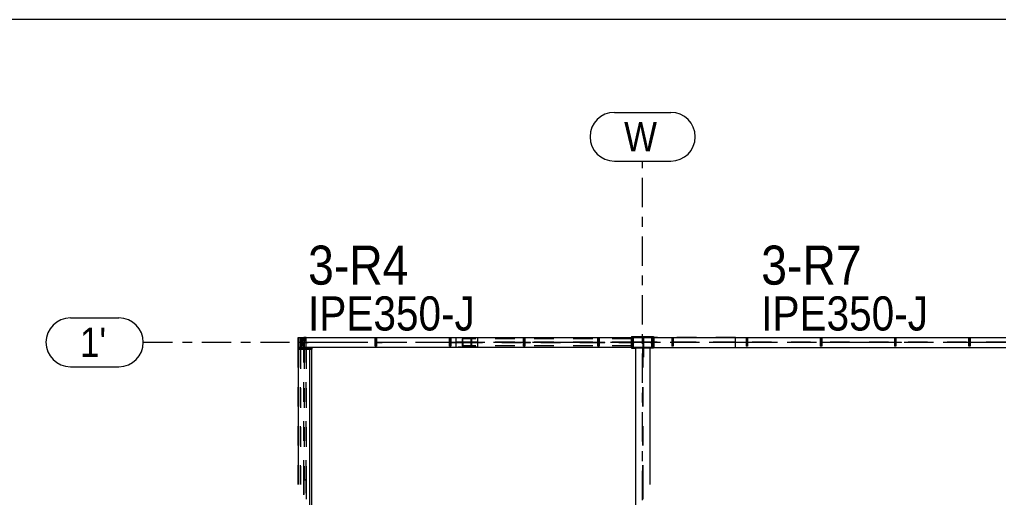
# Model space of a CAD drawing. Header units: millimetres. Extents: x -183 to 639, y -32 to 542.
# Drawn here: x -63.9 to 36.5, y 493.2 to 542.2 of the extents above; entities that cross this region are included whole.
import ezdxf

# ---------------------------------------------------------------- set-up
doc = ezdxf.new("R2010")
doc.units = ezdxf.units.MM
for name, pattern in [('XKITLINE00', [0]), ('XKITLINE02', [4, 2, -2]), ('XKITLINE03', [6, 3, -1, 1, -1])]:
    doc.linetypes.add(name, pattern=pattern)
for name, color, linetype, lineweight in [('DrawingSheet', 5, 'Continuous', 0), ('Part', 2, 'Continuous', 0), ('PartMark', 7, 'Continuous', 0), ('S-grid', 1, 'Continuous', 0)]:
    doc.layers.add(name, color=color, linetype=linetype, lineweight=lineweight)
doc.styles.add('ARIAL', font='ARIAL.TTF')

# ---------------------------------------------------------------- blocks, each defined once
blk = doc.blocks.new('*A1')
at = {"layer": 'DrawingSheet', "color": 5, "linetype": 'XKITLINE00', "lineweight": 0}
blk.add_line((639.41, 542.15), (-180.59, 542.15), dxfattribs=at)
blk = doc.blocks.new('*A7')
at = {"layer": 'S-grid', "color": 1, "linetype": 'XKITLINE03', "lineweight": 0}
blk.add_line((0, -17.07), (0, 527.65), dxfattribs=at)
at = {"layer": 'S-grid', "color": 3, "style": 'ARIAL', "width": 0.85}
blk.add_text('W', height=3, dxfattribs=at).set_placement((-1.89, 528.65))
blk = doc.blocks.new('*A18')
at = {"layer": 'Part', "color": 2, "linetype": 'XKITLINE00', "lineweight": 0}
for p, q in [((-0.74, 508.51), (0.74, 508.51)), ((-0.74, 508.51), (-0.74, 473.28)), ((0.74, 508.51), (0.74, 494.51)), ((0.74, 475.6), (0.74, 473.28)), ((0.74, 473.28), (-0.74, 473.28))]:
    blk.add_line(p, q, dxfattribs=at)
blk = doc.blocks.new('*A19')
at = {"layer": 'Part', "color": 7, "linetype": 'XKITLINE02', "lineweight": 0}
for p, q in [((0.01, 495.01), (-0.01, 495.01)), ((-0.01, 495.01), (0.01, 495.01)), ((-0.01, 495.01), (-0.01, 459.78)), ((0.01, 495.01), (0.01, 459.78)), ((-0.01, 459.78), (0.01, 459.78)), ((0.01, 459.78), (-0.01, 459.78))]:
    blk.add_line(p, q, dxfattribs=at)
blk = doc.blocks.new('*A23')
at = {"layer": 'Part', "color": 7, "linetype": 'XKITLINE02', "lineweight": 0}
for p, q in [((0.01, 508.51), (-0.01, 508.51)), ((-0.01, 508.51), (0.01, 508.51)), ((-0.01, 508.51), (-0.01, 495.01)), ((0.01, 508.51), (0.01, 495.01)), ((-0.01, 495.01), (0.01, 495.01)), ((0.01, 495.01), (-0.01, 495.01))]:
    blk.add_line(p, q, dxfattribs=at)
blk = doc.blocks.new('*A43')
at = {"layer": 'Part', "color": 7, "linetype": 'XKITLINE02', "lineweight": 0}
for p, q in [((-1.03, 508.57), (-1.03, 509.6)), ((-1.03, 509.6), (-0.96, 509.6)), ((-0.96, 509.6), (-0.96, 509.11)), ((-0.96, 509.11), (0.96, 509.11)), ((0.96, 509.07), (-0.96, 509.07)), ((-0.96, 509.07), (-0.96, 508.57)), ((0.96, 509.11), (0.96, 509.6)), ((0.96, 509.6), (1.03, 509.6)), ((0.96, 508.57), (0.96, 509.07)), ((-0.96, 508.57), (-1.03, 508.57)), ((1.03, 508.57), (0.96, 508.57))]:
    blk.add_line(p, q, dxfattribs=at)
at = {"layer": 'Part', "color": 2, "linetype": 'XKITLINE00', "lineweight": 0}
blk.add_line((1.03, 509.6), (1.03, 508.57), dxfattribs=at)
blk = doc.blocks.new('*A44')
at = {"layer": 'Part', "color": 7, "linetype": 'XKITLINE02', "lineweight": 0}
for p, q in [((1.16, 509.6), (1.16, 508.57)), ((9.52, 509.6), (1.16, 509.6)), ((9.5, 509.11), (1.16, 509.11)), ((9.5, 509.07), (1.16, 509.07)), ((1.24, 509.07), (1.24, 509.11)), ((9.5, 509.6), (9.5, 508.57)), ((9.52, 508.57), (9.52, 509.6)), ((1.16, 508.57), (9.52, 508.57))]:
    blk.add_line(p, q, dxfattribs=at)
blk = doc.blocks.new('*A45')
at = {"layer": 'Part', "color": 7, "linetype": 'XKITLINE02', "lineweight": 0}
for p, q in [((0.01, 509.11), (0.01, 509.6)), ((0.01, 509.6), (0.1, 509.6)), ((0.1, 509.2), (0.01, 509.2)), ((0.1, 509.11), (0.01, 509.11)), ((0.1, 509.6), (0.1, 509.11))]:
    blk.add_line(p, q, dxfattribs=at)
blk = doc.blocks.new('*A46')
at = {"layer": 'Part', "color": 7, "linetype": 'XKITLINE02', "lineweight": 0}
for p, q in [((0.01, 509.07), (0.01, 508.57)), ((0.1, 509.07), (0.01, 509.07)), ((0.1, 508.98), (0.01, 508.98)), ((0.1, 509.07), (0.1, 508.57)), ((0.1, 508.57), (0.01, 508.57)), ((0.01, 508.57), (0.1, 508.57)), ((0.01, 508.51), (0.01, 507.57)), ((0.1, 508.51), (0.1, 507.57)), ((0.1, 507.57), (0.01, 507.57)), ((0.01, 507.57), (0.1, 507.57))]:
    blk.add_line(p, q, dxfattribs=at)
at = {"layer": 'Part', "color": 2, "linetype": 'XKITLINE00', "lineweight": 0}
for p, q in [((0.01, 508.57), (0.01, 508.51)), ((0.1, 508.57), (0.1, 508.51))]:
    blk.add_line(p, q, dxfattribs=at)
blk = doc.blocks.new('*A47')
at = {"layer": 'Part', "color": 2, "linetype": 'XKITLINE00', "lineweight": 0}
for p, q in [((1.16, 509.62), (1.04, 509.62)), ((1.04, 508.56), (1.04, 509.62)), ((1.16, 509.62), (1.16, 508.56)), ((1.16, 508.56), (1.04, 508.56))]:
    blk.add_line(p, q, dxfattribs=at)
blk = doc.blocks.new('*A48')
at = {"layer": 'Part', "color": 2, "linetype": 'XKITLINE00', "lineweight": 0}
for p, q in [((18.36, 509.47), (18.22, 509.47)), ((18.22, 509.47), (18.22, 508.71)), ((18.25, 508.71), (18.25, 509.47)), ((18.36, 509.47), (18.36, 509.1)), ((18.36, 509.07), (18.36, 508.71)), ((18.36, 508.71), (18.22, 508.71))]:
    blk.add_line(p, q, dxfattribs=at)
at = {"layer": 'Part', "color": 7, "linetype": 'XKITLINE02', "lineweight": 0}
for p, q in [((18.33, 508.71), (18.33, 509.47)), ((18.36, 509.1), (18.36, 509.07))]:
    blk.add_line(p, q, dxfattribs=at)
blk = doc.blocks.new('*A49')
at = {"layer": 'Part', "color": 2, "linetype": 'XKITLINE00', "lineweight": 0}
for p, q in [((18.3, 509.07), (18.3, 509.1)), ((18.3, 509.1), (18.94, 509.1)), ((18.94, 509.07), (18.3, 509.07)), ((18.94, 509.07), (18.94, 509.1))]:
    blk.add_line(p, q, dxfattribs=at)
at = {"layer": 'Part', "color": 7, "linetype": 'XKITLINE02', "lineweight": 0}
blk.add_line((18.36, 509.07), (18.36, 509.1), dxfattribs=at)
blk = doc.blocks.new('*A50')
at = {"layer": 'Part', "color": 2, "linetype": 'XKITLINE00', "lineweight": 0}
for p, q in [((10.75, 509.47), (10.61, 509.47)), ((10.61, 509.47), (10.61, 508.71)), ((10.64, 508.71), (10.64, 509.47)), ((10.75, 509.47), (10.75, 509.1)), ((10.75, 509.07), (10.75, 508.71)), ((10.75, 508.71), (10.61, 508.71))]:
    blk.add_line(p, q, dxfattribs=at)
at = {"layer": 'Part', "color": 7, "linetype": 'XKITLINE02', "lineweight": 0}
for p, q in [((10.72, 508.71), (10.72, 509.47)), ((10.75, 509.1), (10.75, 509.07))]:
    blk.add_line(p, q, dxfattribs=at)
blk = doc.blocks.new('*A51')
at = {"layer": 'Part', "color": 2, "linetype": 'XKITLINE00', "lineweight": 0}
for p, q in [((10.69, 509.07), (10.69, 509.1)), ((10.69, 509.1), (11.34, 509.1)), ((11.34, 509.07), (10.69, 509.07)), ((11.34, 509.07), (11.34, 509.1))]:
    blk.add_line(p, q, dxfattribs=at)
at = {"layer": 'Part', "color": 7, "linetype": 'XKITLINE02', "lineweight": 0}
blk.add_line((10.75, 509.07), (10.75, 509.1), dxfattribs=at)
blk = doc.blocks.new('*A52')
at = {"layer": 'Part', "color": 2, "linetype": 'XKITLINE00', "lineweight": 0}
for p, q in [((3.15, 509.47), (3.01, 509.47)), ((3.01, 509.47), (3.01, 508.71)), ((3.04, 508.71), (3.04, 509.47)), ((3.15, 509.47), (3.15, 509.1)), ((3.15, 509.07), (3.15, 508.71)), ((3.15, 508.71), (3.01, 508.71))]:
    blk.add_line(p, q, dxfattribs=at)
at = {"layer": 'Part', "color": 7, "linetype": 'XKITLINE02', "lineweight": 0}
for p, q in [((3.12, 508.71), (3.12, 509.47)), ((3.15, 509.1), (3.15, 509.07))]:
    blk.add_line(p, q, dxfattribs=at)
blk = doc.blocks.new('*A53')
at = {"layer": 'Part', "color": 2, "linetype": 'XKITLINE00', "lineweight": 0}
for p, q in [((3.09, 509.07), (3.09, 509.1)), ((3.09, 509.1), (3.73, 509.1)), ((3.73, 509.07), (3.09, 509.07)), ((3.73, 509.07), (3.73, 509.1))]:
    blk.add_line(p, q, dxfattribs=at)
at = {"layer": 'Part', "color": 7, "linetype": 'XKITLINE02', "lineweight": 0}
blk.add_line((3.15, 509.07), (3.15, 509.1), dxfattribs=at)
blk = doc.blocks.new('*A56')
at = {"layer": 'Part', "color": 2, "linetype": 'XKITLINE00', "lineweight": 0}
for p, q in [((25.96, 509.47), (25.82, 509.47)), ((25.82, 509.47), (25.82, 508.71)), ((25.85, 508.71), (25.85, 509.47)), ((25.96, 509.47), (25.96, 509.1)), ((25.96, 509.07), (25.96, 508.71)), ((25.96, 508.71), (25.82, 508.71))]:
    blk.add_line(p, q, dxfattribs=at)
at = {"layer": 'Part', "color": 7, "linetype": 'XKITLINE02', "lineweight": 0}
for p, q in [((25.93, 508.71), (25.93, 509.47)), ((25.96, 509.1), (25.96, 509.07))]:
    blk.add_line(p, q, dxfattribs=at)
blk = doc.blocks.new('*A57')
at = {"layer": 'Part', "color": 2, "linetype": 'XKITLINE00', "lineweight": 0}
for p, q in [((25.9, 509.07), (25.9, 509.1)), ((25.9, 509.1), (26.55, 509.1)), ((26.55, 509.07), (25.9, 509.07)), ((26.55, 509.07), (26.55, 509.1))]:
    blk.add_line(p, q, dxfattribs=at)
at = {"layer": 'Part', "color": 7, "linetype": 'XKITLINE02', "lineweight": 0}
blk.add_line((25.96, 509.07), (25.96, 509.1), dxfattribs=at)
blk = doc.blocks.new('*A58')
at = {"layer": 'Part', "color": 2, "linetype": 'XKITLINE00', "lineweight": 0}
for p, q in [((33.57, 509.47), (33.43, 509.47)), ((33.43, 509.47), (33.43, 508.71)), ((33.46, 508.71), (33.46, 509.47)), ((33.57, 509.47), (33.57, 509.1)), ((33.57, 509.07), (33.57, 508.71)), ((33.57, 508.71), (33.43, 508.71))]:
    blk.add_line(p, q, dxfattribs=at)
at = {"layer": 'Part', "color": 7, "linetype": 'XKITLINE02', "lineweight": 0}
for p, q in [((33.54, 508.71), (33.54, 509.47)), ((33.57, 509.1), (33.57, 509.07))]:
    blk.add_line(p, q, dxfattribs=at)
blk = doc.blocks.new('*A59')
at = {"layer": 'Part', "color": 2, "linetype": 'XKITLINE00', "lineweight": 0}
for p, q in [((33.51, 509.07), (33.51, 509.1)), ((33.51, 509.1), (34.15, 509.1)), ((34.15, 509.07), (33.51, 509.07)), ((34.15, 509.07), (34.15, 509.1))]:
    blk.add_line(p, q, dxfattribs=at)
at = {"layer": 'Part', "color": 7, "linetype": 'XKITLINE02', "lineweight": 0}
blk.add_line((33.57, 509.07), (33.57, 509.1), dxfattribs=at)
blk = doc.blocks.new('*A423')
at = {"layer": 'S-grid', "color": 1, "linetype": 'XKITLINE03', "lineweight": 0}
blk.add_line((-51.18, 509.09), (84.79, 509.09), dxfattribs=at)
at = {"layer": 'S-grid', "color": 3, "style": 'ARIAL', "width": 0.85}
blk.add_text("1'", height=3, dxfattribs=at).set_placement((-57.66, 507.59))
blk = doc.blocks.new('*A483')
at = {"layer": 'Part', "color": 2, "linetype": 'XKITLINE00', "lineweight": 0}
for p, q in [((1.16, 509.6), (57.22, 509.6)), ((1.16, 508.57), (57.22, 508.57))]:
    blk.add_line(p, q, dxfattribs=at)
at = {"layer": 'Part', "color": 7, "linetype": 'XKITLINE02', "lineweight": 0}
for p, q in [((1.16, 509.6), (1.16, 508.57)), ((57.22, 509.11), (1.16, 509.11)), ((57.22, 509.07), (1.16, 509.07)), ((57.22, 508.57), (57.22, 509.6))]:
    blk.add_line(p, q, dxfattribs=at)
blk = doc.blocks.new('*A484')
at = {"layer": 'Part', "color": 7, "linetype": 'XKITLINE02', "lineweight": 0}
for p, q in [((0.74, 508.51), (-0.74, 508.51)), ((-0.74, 508.51), (-0.74, 473.28)), ((0.74, 508.51), (0.74, 494.51)), ((0.74, 475.6), (0.74, 473.28)), ((0.74, 473.28), (-0.74, 473.28))]:
    blk.add_line(p, q, dxfattribs=at)
blk = doc.blocks.new('*A703')
at = {"layer": 'Part', "color": 7, "linetype": 'XKITLINE02', "lineweight": 0}
for p, q in [((-34.71, 495.01), (-34.47, 495.01)), ((-34.71, 465.48), (-34.71, 495.01)), ((-34.69, 465.5), (-34.69, 495.01)), ((-34.49, 465.64), (-34.49, 495.01)), ((-34.47, 495.01), (-34.47, 465.65))]:
    blk.add_line(p, q, dxfattribs=at)
blk = doc.blocks.new('*A717')
at = {"layer": 'Part', "color": 7, "linetype": 'XKITLINE02', "lineweight": 0}
for p, q in [((-34.71, 508.39), (-34.47, 508.39)), ((-34.71, 495.01), (-34.71, 508.39)), ((-34.69, 508.39), (-34.69, 495.01)), ((-34.49, 495.01), (-34.49, 508.39)), ((-34.47, 508.39), (-34.47, 495.01)), ((-34.47, 495.01), (-34.71, 495.01))]:
    blk.add_line(p, q, dxfattribs=at)
blk = doc.blocks.new('*A724')
at = {"layer": 'Part', "color": 2, "linetype": 'XKITLINE00', "lineweight": 0}
for p, q in [((-35.29, 508.57), (-35.29, 509.6)), ((-35.29, 509.6), (-1.13, 509.6)), ((-1.13, 508.57), (-35.29, 508.57))]:
    blk.add_line(p, q, dxfattribs=at)
at = {"layer": 'Part', "color": 7, "linetype": 'XKITLINE02', "lineweight": 0}
for p, q in [((-35.28, 509.6), (-35.28, 509.11)), ((-35.28, 509.11), (-1.13, 509.11)), ((-1.13, 509.07), (-35.28, 509.07)), ((-35.28, 509.07), (-35.28, 508.57)), ((-35.08, 509.11), (-35.08, 509.6)), ((-35.08, 508.57), (-35.08, 509.07)), ((-35.07, 508.57), (-35.07, 509.6)), ((-1.13, 508.57), (-1.13, 509.6))]:
    blk.add_line(p, q, dxfattribs=at)
blk = doc.blocks.new('*A725')
at = {"layer": 'Part', "color": 7, "linetype": 'XKITLINE02', "lineweight": 0}
for p, q in [((-1.11, 509.46), (-18.49, 509.46)), ((-18.49, 509.46), (-18.49, 508.72)), ((-18.42, 509.11), (-18.42, 509.46)), ((-1.11, 509.11), (-18.42, 509.11)), ((-18.42, 509.07), (-1.11, 509.07)), ((-18.42, 509.07), (-18.42, 508.72)), ((-17.58, 509.11), (-17.58, 509.46)), ((-17.58, 508.72), (-17.58, 509.07)), ((-17.51, 508.72), (-17.51, 509.46)), ((-1.11, 509.46), (-1.11, 508.72)), ((-1.11, 508.72), (-18.49, 508.72))]:
    blk.add_line(p, q, dxfattribs=at)
blk = doc.blocks.new('*A726')
at = {"layer": 'Part', "color": 2, "linetype": 'XKITLINE00', "lineweight": 0}
for p, q in [((-35.29, 508.39), (-35.29, 508.47)), ((-33.88, 508.47), (-35.29, 508.47)), ((-34.12, 508.47), (-34.12, 508.39)), ((-34.12, 508.39), (-33.88, 508.39)), ((-33.88, 508.39), (-33.88, 508.47))]:
    blk.add_line(p, q, dxfattribs=at)
at = {"layer": 'Part', "color": 7, "linetype": 'XKITLINE02', "lineweight": 0}
for p, q in [((-34.12, 508.39), (-35.29, 508.39)), ((-35.05, 508.39), (-35.05, 508.47)), ((-34.12, 508.39), (-34.12, 508.39))]:
    blk.add_line(p, q, dxfattribs=at)
blk = doc.blocks.new('*A727')
at = {"layer": 'Part', "color": 2, "linetype": 'XKITLINE00', "lineweight": 0}
for p, q in [((-35.29, 508.49), (-35.29, 508.57)), ((-35.29, 508.49), (-33.9, 508.49)), ((-34.12, 508.49), (-34.12, 508.57)), ((-33.9, 508.57), (-33.9, 508.49))]:
    blk.add_line(p, q, dxfattribs=at)
at = {"layer": 'Part', "color": 7, "linetype": 'XKITLINE02', "lineweight": 0}
for p, q in [((-35.29, 508.57), (-33.9, 508.57)), ((-35.07, 508.49), (-35.07, 508.57))]:
    blk.add_line(p, q, dxfattribs=at)
blk = doc.blocks.new('*A728')
at = {"layer": 'Part', "color": 7, "linetype": 'XKITLINE02', "lineweight": 0}
for p, q in [((-34.47, 509.6), (-34.72, 509.6)), ((-34.72, 509.2), (-34.72, 509.6)), ((-34.68, 509.2), (-34.72, 509.2)), ((-34.72, 509.2), (-34.71, 509.11)), ((-34.71, 509.11), (-34.48, 509.11)), ((-34.68, 509.6), (-34.68, 509.2)), ((-34.68, 509.2), (-34.67, 509.11)), ((-34.52, 509.2), (-34.53, 509.11)), ((-34.52, 509.2), (-34.52, 509.6)), ((-34.47, 509.2), (-34.52, 509.2)), ((-34.48, 509.11), (-34.47, 509.2)), ((-34.47, 509.2), (-34.47, 509.6))]:
    blk.add_line(p, q, dxfattribs=at)
blk = doc.blocks.new('*A729')
at = {"layer": 'Part', "color": 7, "linetype": 'XKITLINE02', "lineweight": 0}
for p, q in [((-34.72, 508.98), (-34.71, 509.07)), ((-34.72, 508.57), (-34.72, 508.98)), ((-34.72, 508.98), (-34.68, 508.98)), ((-34.71, 509.07), (-34.48, 509.07)), ((-34.67, 509.07), (-34.68, 508.98)), ((-34.68, 508.98), (-34.68, 508.57)), ((-34.53, 509.07), (-34.52, 508.98)), ((-34.52, 508.98), (-34.52, 508.57)), ((-34.52, 508.98), (-34.47, 508.98)), ((-34.47, 508.98), (-34.48, 509.07)), ((-34.47, 508.57), (-34.47, 508.98)), ((-34.47, 508.57), (-34.72, 508.57))]:
    blk.add_line(p, q, dxfattribs=at)
blk = doc.blocks.new('*A730')
at = {"layer": 'Part', "color": 2, "linetype": 'XKITLINE00', "lineweight": 0}
for p, q in [((-27.41, 508.71), (-27.41, 509.47)), ((-27.41, 509.47), (-27.27, 509.47)), ((-27.38, 508.71), (-27.38, 509.47)), ((-27.27, 509.47), (-27.27, 509.1)), ((-27.27, 509.07), (-27.27, 508.71)), ((-27.41, 508.71), (-27.27, 508.71))]:
    blk.add_line(p, q, dxfattribs=at)
at = {"layer": 'Part', "color": 7, "linetype": 'XKITLINE02', "lineweight": 0}
for p, q in [((-27.3, 508.71), (-27.3, 509.47)), ((-27.27, 509.1), (-27.27, 509.07))]:
    blk.add_line(p, q, dxfattribs=at)
blk = doc.blocks.new('*A731')
at = {"layer": 'Part', "color": 2, "linetype": 'XKITLINE00', "lineweight": 0}
for p, q in [((-27.33, 509.07), (-27.33, 509.1)), ((-27.33, 509.1), (-26.69, 509.1)), ((-27.33, 509.07), (-26.69, 509.07)), ((-26.69, 509.07), (-26.69, 509.1))]:
    blk.add_line(p, q, dxfattribs=at)
at = {"layer": 'Part', "color": 7, "linetype": 'XKITLINE02', "lineweight": 0}
blk.add_line((-27.27, 509.07), (-27.27, 509.1), dxfattribs=at)
blk = doc.blocks.new('*A732')
at = {"layer": 'Part', "color": 2, "linetype": 'XKITLINE00', "lineweight": 0}
for p, q in [((-35.02, 508.71), (-35.02, 509.47)), ((-35.02, 509.47), (-34.88, 509.47)), ((-34.99, 508.71), (-34.99, 509.47)), ((-34.88, 509.47), (-34.88, 509.1)), ((-34.88, 509.07), (-34.88, 508.71)), ((-35.02, 508.71), (-34.88, 508.71))]:
    blk.add_line(p, q, dxfattribs=at)
at = {"layer": 'Part', "color": 7, "linetype": 'XKITLINE02', "lineweight": 0}
for p, q in [((-34.91, 508.71), (-34.91, 509.47)), ((-34.88, 509.1), (-34.88, 509.07))]:
    blk.add_line(p, q, dxfattribs=at)
blk = doc.blocks.new('*A733')
at = {"layer": 'Part', "color": 2, "linetype": 'XKITLINE00', "lineweight": 0}
for p, q in [((-34.94, 509.07), (-34.94, 509.1)), ((-34.94, 509.1), (-34.29, 509.1)), ((-34.94, 509.07), (-34.29, 509.07)), ((-34.29, 509.07), (-34.29, 509.1))]:
    blk.add_line(p, q, dxfattribs=at)
at = {"layer": 'Part', "color": 7, "linetype": 'XKITLINE02', "lineweight": 0}
blk.add_line((-34.88, 509.07), (-34.88, 509.1), dxfattribs=at)
blk = doc.blocks.new('*A734')
at = {"layer": 'Part', "color": 7, "linetype": 'XKITLINE02', "lineweight": 0}
for p, q in [((-1.11, 508.59), (-1.11, 509.59)), ((-1.11, 509.59), (-1.04, 509.59)), ((-1.04, 509.59), (-1.04, 508.59)), ((-1.04, 508.59), (-1.11, 508.59))]:
    blk.add_line(p, q, dxfattribs=at)
blk = doc.blocks.new('*A735')
at = {"layer": 'Part', "color": 7, "linetype": 'XKITLINE02', "lineweight": 0}
for p, q in [((-1.11, 509.1), (-1.64, 509.1)), ((-1.64, 509.1), (-1.64, 509.07)), ((-1.64, 509.07), (-1.11, 509.07)), ((-1.18, 509.07), (-1.18, 509.1)), ((-1.11, 509.07), (-1.11, 509.1))]:
    blk.add_line(p, q, dxfattribs=at)
blk = doc.blocks.new('*A736')
at = {"layer": 'Part', "color": 7, "linetype": 'XKITLINE02', "lineweight": 0}
for p, q in [((-1.11, 509.1), (-1.64, 509.1)), ((-1.64, 509.1), (-1.64, 509.07)), ((-1.64, 509.07), (-1.11, 509.07)), ((-1.18, 509.07), (-1.18, 509.1)), ((-1.11, 509.07), (-1.11, 509.1))]:
    blk.add_line(p, q, dxfattribs=at)
blk = doc.blocks.new('*A737')
at = {"layer": 'Part', "color": 7, "linetype": 'XKITLINE02', "lineweight": 0}
for p, q in [((-19.12, 509.59), (-16.89, 509.59)), ((-19.12, 508.59), (-19.12, 509.59)), ((-19.11, 508.59), (-19.11, 509.59)), ((-16.9, 508.59), (-16.9, 509.59)), ((-16.89, 508.59), (-16.89, 509.59)), ((-16.89, 508.59), (-19.12, 508.59))]:
    blk.add_line(p, q, dxfattribs=at)
blk = doc.blocks.new('*A738')
at = {"layer": 'Part', "color": 7, "linetype": 'XKITLINE02', "lineweight": 0}
for p, q in [((-16.95, 509.1), (-17.44, 509.1)), ((-17.44, 509.1), (-17.44, 509.07)), ((-17.44, 509.07), (-16.95, 509.07)), ((-17.42, 509.07), (-17.42, 509.1)), ((-16.98, 509.1), (-16.98, 509.07)), ((-16.95, 509.07), (-16.95, 509.1))]:
    blk.add_line(p, q, dxfattribs=at)
blk = doc.blocks.new('*A739')
at = {"layer": 'Part', "color": 7, "linetype": 'XKITLINE02', "lineweight": 0}
for p, q in [((-17.97, 509.1), (-19.05, 509.1)), ((-19.05, 509.1), (-19.05, 509.07)), ((-19.05, 509.07), (-17.97, 509.07)), ((-18.58, 509.07), (-18.58, 509.1)), ((-18.43, 509.07), (-18.43, 509.1)), ((-17.97, 509.1), (-17.97, 509.07))]:
    blk.add_line(p, q, dxfattribs=at)
blk = doc.blocks.new('*A740')
at = {"layer": 'Part', "color": 2, "linetype": 'XKITLINE00', "lineweight": 0}
for p, q in [((-19.81, 508.71), (-19.81, 509.47)), ((-19.81, 509.47), (-19.67, 509.47)), ((-19.78, 508.71), (-19.78, 509.47)), ((-19.67, 509.47), (-19.67, 509.1)), ((-19.67, 509.07), (-19.67, 508.71)), ((-19.81, 508.71), (-19.67, 508.71))]:
    blk.add_line(p, q, dxfattribs=at)
at = {"layer": 'Part', "color": 7, "linetype": 'XKITLINE02', "lineweight": 0}
for p, q in [((-19.7, 508.71), (-19.7, 509.47)), ((-19.67, 509.1), (-19.67, 509.07))]:
    blk.add_line(p, q, dxfattribs=at)
blk = doc.blocks.new('*A741')
at = {"layer": 'Part', "color": 2, "linetype": 'XKITLINE00', "lineweight": 0}
for p, q in [((-19.73, 509.07), (-19.73, 509.1)), ((-19.73, 509.1), (-19.08, 509.1)), ((-19.73, 509.07), (-19.08, 509.07)), ((-19.08, 509.07), (-19.08, 509.1))]:
    blk.add_line(p, q, dxfattribs=at)
at = {"layer": 'Part', "color": 7, "linetype": 'XKITLINE02', "lineweight": 0}
blk.add_line((-19.67, 509.07), (-19.67, 509.1), dxfattribs=at)
blk = doc.blocks.new('*A742')
at = {"layer": 'Part', "color": 7, "linetype": 'XKITLINE02', "lineweight": 0}
for p, q in [((-1.13, 509.11), (-2.01, 509.11)), ((-2.01, 509.11), (-2.01, 509.06)), ((-2.01, 509.06), (-1.13, 509.06)), ((-1.22, 509.06), (-1.22, 509.11)), ((-1.13, 509.06), (-1.13, 509.11))]:
    blk.add_line(p, q, dxfattribs=at)
blk = doc.blocks.new('*A743')
at = {"layer": 'Part', "color": 7, "linetype": 'XKITLINE02', "lineweight": 0}
for p, q in [((-0.96, 509.2), (-0.96, 509.58)), ((-0.96, 509.58), (0.96, 509.58)), ((-0.88, 509.11), (-0.96, 509.2)), ((0.88, 509.11), (-0.88, 509.11)), ((0.96, 509.2), (0.88, 509.11)), ((0.96, 509.58), (0.96, 509.2))]:
    blk.add_line(p, q, dxfattribs=at)
blk = doc.blocks.new('*A744')
at = {"layer": 'Part', "color": 7, "linetype": 'XKITLINE02', "lineweight": 0}
for p, q in [((-0.88, 509.07), (-0.96, 508.98)), ((-0.96, 508.98), (-0.96, 508.6)), ((0.88, 509.07), (-0.88, 509.07)), ((0.96, 508.98), (0.88, 509.07)), ((0.96, 508.6), (0.96, 508.98)), ((-0.96, 508.6), (0.96, 508.6))]:
    blk.add_line(p, q, dxfattribs=at)
blk = doc.blocks.new('*A745')
at = {"layer": 'Part', "color": 2, "linetype": 'XKITLINE00', "lineweight": 0}
for p, q in [((-1.13, 508.56), (-1.13, 509.62)), ((-1.13, 509.62), (-1.04, 509.62)), ((-1.04, 509.62), (-1.04, 508.56)), ((-1.04, 508.56), (-1.13, 508.56))]:
    blk.add_line(p, q, dxfattribs=at)
blk = doc.blocks.new('*A746')
at = {"layer": 'Part', "color": 2, "linetype": 'XKITLINE00', "lineweight": 0}
for p, q in [((-1.04, 509.6), (1.03, 509.6)), ((-1.04, 508.57), (-1.04, 509.6)), ((1.02, 508.57), (1.02, 509.6)), ((1.03, 508.57), (1.03, 509.6)), ((1.03, 508.57), (-1.04, 508.57))]:
    blk.add_line(p, q, dxfattribs=at)
at = {"layer": 'Part', "color": 7, "linetype": 'XKITLINE02', "lineweight": 0}
blk.add_line((-1.03, 508.57), (-1.03, 509.6), dxfattribs=at)
blk = doc.blocks.new('*A747')
at = {"layer": 'Part', "color": 2, "linetype": 'XKITLINE00', "lineweight": 0}
for p, q in [((-4.6, 508.71), (-4.6, 509.47)), ((-4.6, 509.47), (-4.46, 509.47)), ((-4.57, 508.71), (-4.57, 509.47)), ((-4.46, 509.47), (-4.46, 509.1)), ((-4.46, 509.07), (-4.46, 508.71)), ((-4.6, 508.71), (-4.46, 508.71))]:
    blk.add_line(p, q, dxfattribs=at)
at = {"layer": 'Part', "color": 7, "linetype": 'XKITLINE02', "lineweight": 0}
for p, q in [((-4.49, 508.71), (-4.49, 509.47)), ((-4.46, 509.1), (-4.46, 509.07))]:
    blk.add_line(p, q, dxfattribs=at)
blk = doc.blocks.new('*A748')
at = {"layer": 'Part', "color": 2, "linetype": 'XKITLINE00', "lineweight": 0}
for p, q in [((-4.52, 509.07), (-4.52, 509.1)), ((-4.52, 509.1), (-3.87, 509.1)), ((-4.52, 509.07), (-3.87, 509.07)), ((-3.87, 509.07), (-3.87, 509.1))]:
    blk.add_line(p, q, dxfattribs=at)
at = {"layer": 'Part', "color": 7, "linetype": 'XKITLINE02', "lineweight": 0}
blk.add_line((-4.46, 509.07), (-4.46, 509.1), dxfattribs=at)
blk = doc.blocks.new('*A749')
at = {"layer": 'Part', "color": 2, "linetype": 'XKITLINE00', "lineweight": 0}
for p, q in [((-12.2, 508.71), (-12.2, 509.47)), ((-12.2, 509.47), (-12.06, 509.47)), ((-12.17, 508.71), (-12.17, 509.47)), ((-12.06, 509.47), (-12.06, 509.1)), ((-12.06, 509.07), (-12.06, 508.71)), ((-12.2, 508.71), (-12.06, 508.71))]:
    blk.add_line(p, q, dxfattribs=at)
at = {"layer": 'Part', "color": 7, "linetype": 'XKITLINE02', "lineweight": 0}
for p, q in [((-12.09, 508.71), (-12.09, 509.47)), ((-12.06, 509.1), (-12.06, 509.07))]:
    blk.add_line(p, q, dxfattribs=at)
blk = doc.blocks.new('*A750')
at = {"layer": 'Part', "color": 2, "linetype": 'XKITLINE00', "lineweight": 0}
for p, q in [((-12.12, 509.07), (-12.12, 509.1)), ((-12.12, 509.1), (-11.48, 509.1)), ((-12.12, 509.07), (-11.48, 509.07)), ((-11.48, 509.07), (-11.48, 509.1))]:
    blk.add_line(p, q, dxfattribs=at)
at = {"layer": 'Part', "color": 7, "linetype": 'XKITLINE02', "lineweight": 0}
blk.add_line((-12.06, 509.07), (-12.06, 509.1), dxfattribs=at)
blk = doc.blocks.new('*A789')
at = {"layer": 'S-grid', "color": 1, "linetype": 'XKITLINE00', "lineweight": 0}
for p, q in [((-58.66, 511.59), (-53.68, 511.59)), ((-58.66, 506.59), (-53.68, 506.59))]:
    blk.add_line(p, q, dxfattribs=at)
for centre, start, end in [((-58.66, 509.09), 90, 270), ((-53.68, 509.09), 270, 90)]:
    blk.add_arc(centre, 2.5, start, end, dxfattribs=at)
blk = doc.blocks.new('*A790')
at = {"layer": 'S-grid', "color": 1, "linetype": 'XKITLINE00', "lineweight": 0}
for p, q in [((-2.89, 532.65), (2.89, 532.65)), ((-2.89, 527.65), (2.89, 527.65))]:
    blk.add_line(p, q, dxfattribs=at)
for centre, start, end in [((-2.89, 530.15), 90, 270), ((2.89, 530.15), 270, 90)]:
    blk.add_arc(centre, 2.5, start, end, dxfattribs=at)
blk = doc.blocks.new('*A791')
at = {"layer": 'Part', "color": 2, "linetype": 'XKITLINE00', "lineweight": 0}
for p, q in [((-1.12, 509.68), (1.12, 509.68)), ((-1.12, 509.68), (-1.12, 509.62)), ((1.12, 509.68), (1.12, 509.62)), ((-1.12, 508.56), (-1.12, 508.5)), ((-1.12, 508.5), (-0.74, 508.5)), ((1.12, 508.5), (0.74, 508.5)), ((1.12, 508.56), (1.12, 508.5))]:
    blk.add_line(p, q, dxfattribs=at)
at = {"layer": 'Part', "color": 7, "linetype": 'XKITLINE02', "lineweight": 0}
for p, q in [((-1.12, 509.62), (-1.12, 508.56)), ((1.12, 509.62), (1.12, 508.56)), ((0.74, 508.5), (-0.74, 508.5))]:
    blk.add_line(p, q, dxfattribs=at)
blk = doc.blocks.new('*A793')
at = {"layer": 'Part', "color": 2, "linetype": 'XKITLINE00', "lineweight": 0}
for p, q in [((-35.29, 508.39), (-34.12, 508.39)), ((-35.29, 508.39), (-35.29, 494.51)), ((-34.12, 473.28), (-34.12, 508.39)), ((-34.12, 473.28), (-34.12, 508.39)), ((-35.29, 475.6), (-35.29, 473.28)), ((-35.29, 473.28), (-34.12, 473.28))]:
    blk.add_line(p, q, dxfattribs=at)
at = {"layer": 'Part', "color": 7, "linetype": 'XKITLINE02', "lineweight": 0}
for p, q in [((-35.29, 508.39), (-35.29, 508.39)), ((-35.29, 494.51), (-35.29, 508.39)), ((-35.29, 473.28), (-35.29, 475.6)), ((-35.29, 473.28), (-35.29, 473.28))]:
    blk.add_line(p, q, dxfattribs=at)
blk = doc.blocks.new('*A794')
at = {"layer": 'Part', "color": 7, "linetype": 'XKITLINE02', "lineweight": 0}
for p, q in [((-35.06, 508.39), (-35.06, 508.39)), ((-35.06, 494.51), (-35.06, 508.39)), ((-35.06, 508.39), (-35.06, 494.51)), ((-35.06, 508.39), (-33.89, 508.39)), ((-35.06, 473.28), (-35.06, 475.6)), ((-35.06, 475.6), (-35.06, 473.28)), ((-35.06, 473.28), (-35.06, 473.28)), ((-35.06, 473.28), (-34.12, 473.28)), ((-33.89, 473.28), (-33.89, 473.28))]:
    blk.add_line(p, q, dxfattribs=at)
at = {"layer": 'Part', "color": 2, "linetype": 'XKITLINE00', "lineweight": 0}
for p, q in [((-33.89, 508.39), (-33.89, 508.39)), ((-33.89, 473.28), (-33.89, 508.39)), ((-33.89, 473.28), (-33.89, 508.39)), ((-34.12, 473.28), (-33.89, 473.28))]:
    blk.add_line(p, q, dxfattribs=at)
blk = doc.blocks.new('*A1726')
at = {"layer": 'PartMark', "color": 3, "style": 'ARIAL', "width": 0.85}
blk.add_text('3-R4', height=4, dxfattribs=at).set_placement((-34.29, 515))
at = {"layer": 'PartMark', "color": 7, "style": 'ARIAL', "width": 0.85}
blk.add_text('IPE350-J', height=3.5, dxfattribs=at).set_placement((-34.29, 510.3))
blk = doc.blocks.new('*A1729')
at = {"layer": 'PartMark', "color": 3, "style": 'ARIAL', "width": 0.85}
blk.add_text('3-R7', height=4, dxfattribs=at).set_placement((12.16, 515))
at = {"layer": 'PartMark', "color": 7, "style": 'ARIAL', "width": 0.85}
blk.add_text('IPE350-J', height=3.5, dxfattribs=at).set_placement((12.16, 510.3))

msp = doc.modelspace()

# ---------------------------------------------------------------- block references
at = {"lineweight": 0}
for name in ['*A1', '*A790', '*A7', '*A1726', '*A1729', '*A789', '*A423', '*A724', '*A732', '*A733', '*A728', '*A729', '*A730', '*A731', '*A740', '*A741', '*A737', '*A739', '*A725', '*A738', '*A749', '*A750', '*A747', '*A748', '*A742', '*A735', '*A736', '*A745', '*A791', '*A734', '*A746', '*A43', '*A743', '*A744', '*A45', '*A46', '*A47', '*A44', '*A483', '*A52', '*A53', '*A50', '*A51', '*A48', '*A49', '*A56', '*A57', '*A58', '*A59', '*A727', '*A726', '*A793', '*A794', '*A717', '*A18', '*A484', '*A23', '*A703', '*A19']:
    msp.add_blockref(name, (0, 0), dxfattribs=at)

doc.saveas('drawing.dxf')
